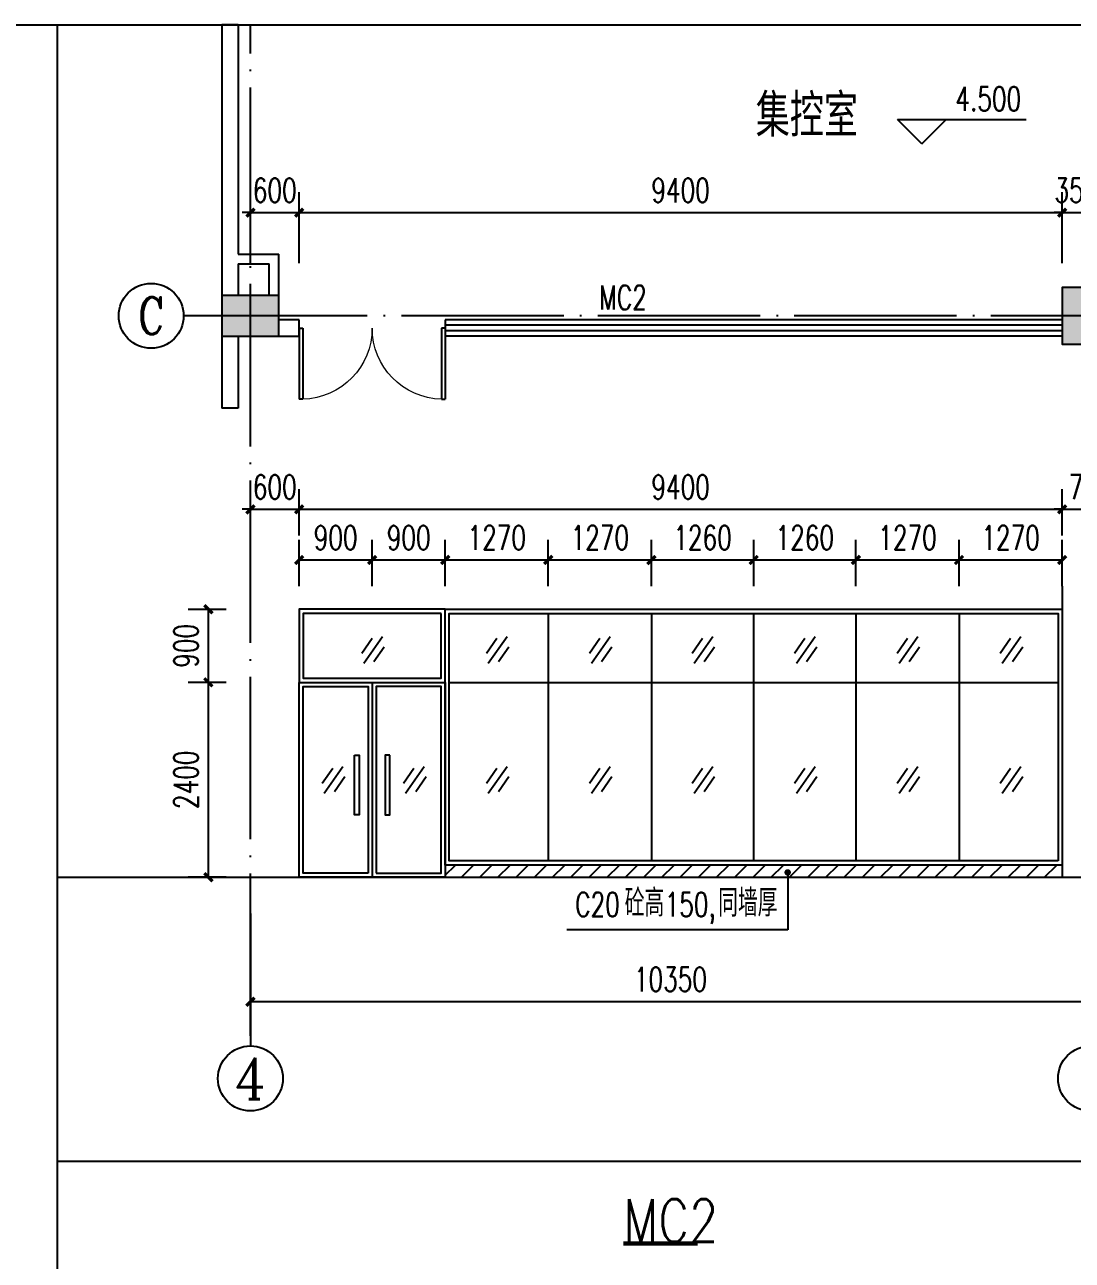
# Model space of a CAD drawing. Extents: x -93062 to 326984, y -142534 to 91021.
# Drawn here: x 78217 to 91123, y -40557 to -25339 of the extents above; entities that cross this region are included whole.
import ezdxf
from ezdxf.enums import TextEntityAlignment as Align

# ---------------------------------------------------------------- set-up
doc = ezdxf.new("R2010")
doc.units = 0
doc.header["$LTSCALE"] = 1000
doc.header["$MEASUREMENT"] = 0
doc.linetypes.add('DOTE', pattern=[2.42, 2, -0.2, 0.02, -0.2])
doc.layers.get('0').update_dxf_attribs({"color": 8})
doc.layers.get('Defpoints').update_dxf_attribs({"color": 8})
for name, color, linetype in [('AXIS', 8, 'Continuous'), ('AXIS_TEXT', 8, 'Continuous'), ('COLUMN', 8, 'Continuous'), ('CURTWALL', 8, 'Continuous'), ('DIM_ELEV', 8, 'Continuous'), ('DIM_LEAD', 8, 'Continuous'), ('DIM_SYMB', 8, 'Continuous'), ('DOTE', 8, 'DOTE'), ('PUB_DIM', 8, 'Continuous'), ('PUB_HATCH', 8, 'Continuous'), ('PUB_TEXT', 8, 'Continuous'), ('STAIR', 8, 'Continuous'), ('TEXT', 8, 'Continuous'), ('WALL', 8, 'Continuous'), ('WINDOW', 8, 'Continuous'), ('WINDOW_TEXT', 8, 'Continuous')]:
    doc.layers.add(name, color=color, linetype=linetype)
doc.styles.add('_TCH_AXIS', font='COMPLEX', dxfattribs={"bigfont": 'GBCBIG'})
doc.styles.add('_TCH_DIM', font='SIMPLEX', dxfattribs={"bigfont": 'GBCBIG'})
doc.styles.add('_TCH_DIM_T3', font='SIMPLEX', dxfattribs={"width": 0.705882, "bigfont": 'GBCBIG'})
doc.styles.add('_TCH_WINDOW', font='SIMPLEX', dxfattribs={"bigfont": 'GBCBIG'})
doc.styles.add('COMPLEX', font='COMPLEX')
doc.styles.add('HZTXT', font='geditxt.shx', dxfattribs={"width": 0.8, "bigfont": 'hztxt1.shx'})
doc.dimstyles.new('_TCH_ARCH&&100', dxfattribs={"dimtxt": 297.5, "dimasz": 100, "dimexe": 250, "dimexo": 300, "dimgap": 126.25, "dimtad": 1, "dimdec": 0, "dimzin": 0, "dimdsep": 46, "dimtxsty": '_TCH_DIM_T3', "dimblk": 'ARCHTICK', "dimcen": 0.09, "dimazin": 2, "dimtfac": 1, "dimtdec": 0, "dimtix": 1, "dimtmove": 2, "dimatfit": 3, "dimfxl": 1, "dimtolj": 1, "dimtzin": 0, "dimarcsym": 0})

# ---------------------------------------------------------------- blocks, each defined once
blk = doc.blocks.new('A$C1F600CE5')
at = {"layer": 'WINDOW', "color": 251}
for p, q in [((0, 83), (85, 205)), ((15, 0), (169, 219)), ((99, 14), (184, 136))]:
    blk.add_line(p, q, dxfattribs=at)
blk = doc.blocks.new('_ArchTick')
at = {"color": 0, "linetype": 'ByBlock', "const_width": 0.4}
blk.add_lwpolyline([(-0.5, -0.5), (0.5, 0.5)], dxfattribs=at)
blk = doc.blocks.new('*D212')
at = {"layer": 'Defpoints', "color": 0, "transparency": 16777216}
for p in [(90998, -31932), (89728, -32556), (90998, -32556)]:
    blk.add_point(p, dxfattribs=at)
at = {"layer": 'PUB_DIM', "color": 0, "lineweight": -2, "transparency": 16777216}
for p, q in [((89728, -32256), (89728, -31682)), ((90998, -32256), (90998, -31682)), ((89728, -31932), (90998, -31932))]:
    blk.add_line(p, q, dxfattribs=at)
at = {"layer": 'PUB_DIM', "color": 0, "lineweight": -2, "transparency": 16777216, "xscale": 100, "yscale": 100, "zscale": 100, "rotation": 180}
blk.add_blockref('_ArchTick', (89728, -31932), dxfattribs=at)
at = {"layer": 'PUB_DIM', "color": 0, "lineweight": -2, "transparency": 16777216, "xscale": 100, "yscale": 100, "zscale": 100}
blk.add_blockref('_ArchTick', (90998, -31932), dxfattribs=at)
at = {"layer": 'PUB_DIM', "color": 0, "transparency": 16777216, "insert": (90363, -31657), "char_height": 297.5, "attachment_point": 5, "style": '_TCH_DIM_T3'}
blk.add_mtext('\\A1;1270', dxfattribs=at)
blk = doc.blocks.new('*D213')
at = {"layer": 'Defpoints', "color": 0, "transparency": 16777216}
for p in [(89728, -31932), (88458, -32556), (89728, -32556)]:
    blk.add_point(p, dxfattribs=at)
at = {"layer": 'PUB_DIM', "color": 0, "lineweight": -2, "transparency": 16777216}
for p, q in [((88458, -32256), (88458, -31682)), ((89728, -32256), (89728, -31682)), ((88458, -31932), (89728, -31932))]:
    blk.add_line(p, q, dxfattribs=at)
at = {"layer": 'PUB_DIM', "color": 0, "lineweight": -2, "transparency": 16777216, "xscale": 100, "yscale": 100, "zscale": 100, "rotation": 180}
blk.add_blockref('_ArchTick', (88458, -31932), dxfattribs=at)
at = {"layer": 'PUB_DIM', "color": 0, "lineweight": -2, "transparency": 16777216, "xscale": 100, "yscale": 100, "zscale": 100}
blk.add_blockref('_ArchTick', (89728, -31932), dxfattribs=at)
at = {"layer": 'PUB_DIM', "color": 0, "transparency": 16777216, "insert": (89093, -31657), "char_height": 297.5, "attachment_point": 5, "style": '_TCH_DIM_T3'}
blk.add_mtext('\\A1;1270', dxfattribs=at)
blk = doc.blocks.new('*D214')
at = {"layer": 'Defpoints', "color": 0, "transparency": 16777216}
for p in [(88458, -31932), (87198, -32556), (88458, -32556)]:
    blk.add_point(p, dxfattribs=at)
at = {"layer": 'PUB_DIM', "color": 0, "lineweight": -2, "transparency": 16777216}
for p, q in [((87198, -32256), (87198, -31682)), ((88458, -32256), (88458, -31682)), ((87198, -31932), (88458, -31932))]:
    blk.add_line(p, q, dxfattribs=at)
at = {"layer": 'PUB_DIM', "color": 0, "lineweight": -2, "transparency": 16777216, "xscale": 100, "yscale": 100, "zscale": 100, "rotation": 180}
blk.add_blockref('_ArchTick', (87198, -31932), dxfattribs=at)
at = {"layer": 'PUB_DIM', "color": 0, "lineweight": -2, "transparency": 16777216, "xscale": 100, "yscale": 100, "zscale": 100}
blk.add_blockref('_ArchTick', (88458, -31932), dxfattribs=at)
at = {"layer": 'PUB_DIM', "color": 0, "transparency": 16777216, "insert": (87828, -31657), "char_height": 297.5, "attachment_point": 5, "style": '_TCH_DIM_T3'}
blk.add_mtext('\\A1;1260', dxfattribs=at)
blk = doc.blocks.new('*D215')
at = {"layer": 'Defpoints', "color": 0, "transparency": 16777216}
for p in [(87198, -31932), (85938, -32556), (87198, -32556)]:
    blk.add_point(p, dxfattribs=at)
at = {"layer": 'PUB_DIM', "color": 0, "lineweight": -2, "transparency": 16777216}
for p, q in [((85938, -32256), (85938, -31682)), ((87198, -32256), (87198, -31682)), ((85938, -31932), (87198, -31932))]:
    blk.add_line(p, q, dxfattribs=at)
at = {"layer": 'PUB_DIM', "color": 0, "lineweight": -2, "transparency": 16777216, "xscale": 100, "yscale": 100, "zscale": 100, "rotation": 180}
blk.add_blockref('_ArchTick', (85938, -31932), dxfattribs=at)
at = {"layer": 'PUB_DIM', "color": 0, "lineweight": -2, "transparency": 16777216, "xscale": 100, "yscale": 100, "zscale": 100}
blk.add_blockref('_ArchTick', (87198, -31932), dxfattribs=at)
at = {"layer": 'PUB_DIM', "color": 0, "transparency": 16777216, "insert": (86568, -31657), "char_height": 297.5, "attachment_point": 5, "style": '_TCH_DIM_T3'}
blk.add_mtext('\\A1;1260', dxfattribs=at)
blk = doc.blocks.new('*D216')
at = {"layer": 'Defpoints', "color": 0, "transparency": 16777216}
for p in [(85938, -31932), (84668, -32556), (85938, -32556)]:
    blk.add_point(p, dxfattribs=at)
at = {"layer": 'PUB_DIM', "color": 0, "lineweight": -2, "transparency": 16777216}
for p, q in [((84668, -32256), (84668, -31682)), ((85938, -32256), (85938, -31682)), ((84668, -31932), (85938, -31932))]:
    blk.add_line(p, q, dxfattribs=at)
at = {"layer": 'PUB_DIM', "color": 0, "lineweight": -2, "transparency": 16777216, "xscale": 100, "yscale": 100, "zscale": 100, "rotation": 180}
blk.add_blockref('_ArchTick', (84668, -31932), dxfattribs=at)
at = {"layer": 'PUB_DIM', "color": 0, "lineweight": -2, "transparency": 16777216, "xscale": 100, "yscale": 100, "zscale": 100}
blk.add_blockref('_ArchTick', (85938, -31932), dxfattribs=at)
at = {"layer": 'PUB_DIM', "color": 0, "transparency": 16777216, "insert": (85303, -31657), "char_height": 297.5, "attachment_point": 5, "style": '_TCH_DIM_T3'}
blk.add_mtext('\\A1;1270', dxfattribs=at)
blk = doc.blocks.new('*D217')
at = {"layer": 'Defpoints', "color": 0, "transparency": 16777216}
for p in [(84668, -31932), (83398, -32556), (84668, -32556)]:
    blk.add_point(p, dxfattribs=at)
at = {"layer": 'PUB_DIM', "color": 0, "lineweight": -2, "transparency": 16777216}
for p, q in [((83398, -32256), (83398, -31682)), ((84668, -32256), (84668, -31682)), ((83398, -31932), (84668, -31932))]:
    blk.add_line(p, q, dxfattribs=at)
at = {"layer": 'PUB_DIM', "color": 0, "lineweight": -2, "transparency": 16777216, "xscale": 100, "yscale": 100, "zscale": 100, "rotation": 180}
blk.add_blockref('_ArchTick', (83398, -31932), dxfattribs=at)
at = {"layer": 'PUB_DIM', "color": 0, "lineweight": -2, "transparency": 16777216, "xscale": 100, "yscale": 100, "zscale": 100}
blk.add_blockref('_ArchTick', (84668, -31932), dxfattribs=at)
at = {"layer": 'PUB_DIM', "color": 0, "transparency": 16777216, "insert": (84033, -31657), "char_height": 297.5, "attachment_point": 5, "style": '_TCH_DIM_T3'}
blk.add_mtext('\\A1;1270', dxfattribs=at)
blk = doc.blocks.new('*D218')
at = {"layer": 'Defpoints', "color": 0, "transparency": 16777216}
for p in [(83398, -31932), (82498, -32556), (83398, -32556)]:
    blk.add_point(p, dxfattribs=at)
at = {"layer": 'PUB_DIM', "color": 0, "lineweight": -2, "transparency": 16777216}
for p, q in [((82498, -32256), (82498, -31682)), ((83398, -32256), (83398, -31682)), ((82498, -31932), (83398, -31932))]:
    blk.add_line(p, q, dxfattribs=at)
at = {"layer": 'PUB_DIM', "color": 0, "lineweight": -2, "transparency": 16777216, "xscale": 100, "yscale": 100, "zscale": 100, "rotation": 180}
blk.add_blockref('_ArchTick', (82498, -31932), dxfattribs=at)
at = {"layer": 'PUB_DIM', "color": 0, "lineweight": -2, "transparency": 16777216, "xscale": 100, "yscale": 100, "zscale": 100}
blk.add_blockref('_ArchTick', (83398, -31932), dxfattribs=at)
at = {"layer": 'PUB_DIM', "color": 0, "transparency": 16777216, "insert": (82948, -31657), "char_height": 297.5, "attachment_point": 5, "style": '_TCH_DIM_T3'}
blk.add_mtext('\\A1;900', dxfattribs=at)
blk = doc.blocks.new('*D219')
at = {"layer": 'Defpoints', "color": 0, "transparency": 16777216}
for p in [(82498, -31932), (81598, -32556), (82498, -32556)]:
    blk.add_point(p, dxfattribs=at)
at = {"layer": 'PUB_DIM', "color": 0, "lineweight": -2, "transparency": 16777216}
for p, q in [((81598, -32256), (81598, -31682)), ((82498, -32256), (82498, -31682)), ((81598, -31932), (82498, -31932))]:
    blk.add_line(p, q, dxfattribs=at)
at = {"layer": 'PUB_DIM', "color": 0, "lineweight": -2, "transparency": 16777216, "xscale": 100, "yscale": 100, "zscale": 100, "rotation": 180}
blk.add_blockref('_ArchTick', (81598, -31932), dxfattribs=at)
at = {"layer": 'PUB_DIM', "color": 0, "lineweight": -2, "transparency": 16777216, "xscale": 100, "yscale": 100, "zscale": 100}
blk.add_blockref('_ArchTick', (82498, -31932), dxfattribs=at)
at = {"layer": 'PUB_DIM', "color": 0, "transparency": 16777216, "insert": (82048, -31657), "char_height": 297.5, "attachment_point": 5, "style": '_TCH_DIM_T3'}
blk.add_mtext('\\A1;900', dxfattribs=at)
blk = doc.blocks.new('*D223')
at = {"layer": 'Defpoints', "color": 0, "transparency": 16777216}
for p in [(80480, -32540), (80998, -32540), (80998, -33440)]:
    blk.add_point(p, dxfattribs=at)
at = {"layer": 'PUB_DIM', "color": 0, "lineweight": -2, "transparency": 16777216}
for p, q in [((80698, -32540), (80230, -32540)), ((80480, -33440), (80480, -32540)), ((80698, -33440), (80230, -33440))]:
    blk.add_line(p, q, dxfattribs=at)
at = {"layer": 'PUB_DIM', "color": 0, "lineweight": -2, "transparency": 16777216, "xscale": 100, "yscale": 100, "zscale": 100}
for p, rotation in [((80480, -32540), 90), ((80480, -33440), 270)]:
    blk.add_blockref('_ArchTick', p, dxfattribs=dict(at, rotation=rotation))
at = {"layer": 'PUB_DIM', "color": 0, "transparency": 16777216, "insert": (80205, -32990), "char_height": 297.5, "attachment_point": 5, "rotation": 90, "style": '_TCH_DIM_T3'}
blk.add_mtext('\\A1;900', dxfattribs=at)
blk = doc.blocks.new('*D224')
at = {"layer": 'Defpoints', "color": 0, "transparency": 16777216}
for p in [(80480, -33440), (80998, -33440), (80998, -35840)]:
    blk.add_point(p, dxfattribs=at)
at = {"layer": 'PUB_DIM', "color": 0, "lineweight": -2, "transparency": 16777216}
for p, q in [((80698, -33440), (80230, -33440)), ((80480, -35840), (80480, -33440)), ((80698, -35840), (80230, -35840))]:
    blk.add_line(p, q, dxfattribs=at)
at = {"layer": 'PUB_DIM', "color": 0, "lineweight": -2, "transparency": 16777216, "xscale": 100, "yscale": 100, "zscale": 100}
for p, rotation in [((80480, -33440), 90), ((80480, -35840), 270)]:
    blk.add_blockref('_ArchTick', p, dxfattribs=dict(at, rotation=rotation))
at = {"layer": 'PUB_DIM', "color": 0, "transparency": 16777216, "insert": (80205, -34640), "char_height": 297.5, "attachment_point": 5, "rotation": 90, "style": '_TCH_DIM_T3'}
blk.add_mtext('\\A1;2400', dxfattribs=at)
blk = doc.blocks.new('*D238')
at = {"layer": 'Defpoints', "color": 0, "transparency": 16777216}
for p in [(91698, -31308), (90998, -31932), (91698, -31932)]:
    blk.add_point(p, dxfattribs=at)
at = {"layer": 'PUB_DIM', "color": 0, "lineweight": -2, "transparency": 16777216}
for p, q in [((90998, -31632), (90998, -31058)), ((91698, -31632), (91698, -31058)), ((90998, -31308), (90898, -31308)), ((90998, -31308), (91698, -31308)), ((91698, -31308), (91798, -31308))]:
    blk.add_line(p, q, dxfattribs=at)
at = {"layer": 'PUB_DIM', "color": 0, "lineweight": -2, "transparency": 16777216, "xscale": 100, "yscale": 100, "zscale": 100}
blk.add_blockref('_ArchTick', (90998, -31308), dxfattribs=at)
at = {"layer": 'PUB_DIM', "color": 0, "lineweight": -2, "transparency": 16777216, "xscale": 100, "yscale": 100, "zscale": 100, "rotation": 180}
blk.add_blockref('_ArchTick', (91698, -31308), dxfattribs=at)
at = {"layer": 'PUB_DIM', "color": 0, "transparency": 16777216, "insert": (91348, -31033), "char_height": 297.5, "attachment_point": 5, "style": '_TCH_DIM_T3'}
blk.add_mtext('\\A1;700', dxfattribs=at)
blk = doc.blocks.new('*D239')
at = {"layer": 'Defpoints', "color": 0, "transparency": 16777216}
for p in [(90998, -31308), (81598, -31932), (90998, -31932)]:
    blk.add_point(p, dxfattribs=at)
at = {"layer": 'PUB_DIM', "color": 0, "lineweight": -2, "transparency": 16777216}
for p, q in [((81598, -31632), (81598, -31058)), ((90998, -31632), (90998, -31058)), ((81598, -31308), (90998, -31308))]:
    blk.add_line(p, q, dxfattribs=at)
at = {"layer": 'PUB_DIM', "color": 0, "lineweight": -2, "transparency": 16777216, "xscale": 100, "yscale": 100, "zscale": 100, "rotation": 180}
blk.add_blockref('_ArchTick', (81598, -31308), dxfattribs=at)
at = {"layer": 'PUB_DIM', "color": 0, "lineweight": -2, "transparency": 16777216, "xscale": 100, "yscale": 100, "zscale": 100}
blk.add_blockref('_ArchTick', (90998, -31308), dxfattribs=at)
at = {"layer": 'PUB_DIM', "color": 0, "transparency": 16777216, "insert": (86298, -31033), "char_height": 297.5, "attachment_point": 5, "style": '_TCH_DIM_T3'}
blk.add_mtext('\\A1;9400', dxfattribs=at)
blk = doc.blocks.new('*D240')
at = {"layer": 'Defpoints', "color": 0, "transparency": 16777216}
for p in [(81598, -31308), (80998, -31932), (81598, -31932)]:
    blk.add_point(p, dxfattribs=at)
at = {"layer": 'PUB_DIM', "color": 0, "lineweight": -2, "transparency": 16777216}
for p, q in [((80998, -31632), (80998, -31058)), ((81598, -31632), (81598, -31058)), ((80998, -31308), (80898, -31308)), ((80998, -31308), (81598, -31308)), ((81598, -31308), (81698, -31308))]:
    blk.add_line(p, q, dxfattribs=at)
at = {"layer": 'PUB_DIM', "color": 0, "lineweight": -2, "transparency": 16777216, "xscale": 100, "yscale": 100, "zscale": 100}
blk.add_blockref('_ArchTick', (80998, -31308), dxfattribs=at)
at = {"layer": 'PUB_DIM', "color": 0, "lineweight": -2, "transparency": 16777216, "xscale": 100, "yscale": 100, "zscale": 100, "rotation": 180}
blk.add_blockref('_ArchTick', (81598, -31308), dxfattribs=at)
at = {"layer": 'PUB_DIM', "color": 0, "transparency": 16777216, "insert": (81298, -31033), "char_height": 297.5, "attachment_point": 5, "style": '_TCH_DIM_T3'}
blk.add_mtext('\\A1;600', dxfattribs=at)
blk = doc.blocks.new('*D247')
at = {"layer": 'Defpoints', "color": 0, "transparency": 16777216}
for p in [(81598, -27654), (80998, -28575), (81598, -28575)]:
    blk.add_point(p, dxfattribs=at)
at = {"layer": 'PUB_DIM', "color": 0, "lineweight": -2, "transparency": 16777216}
for p, q in [((80998, -28275), (80998, -27404)), ((81598, -28275), (81598, -27404)), ((80998, -27654), (80898, -27654)), ((80998, -27654), (81598, -27654)), ((81598, -27654), (81698, -27654))]:
    blk.add_line(p, q, dxfattribs=at)
at = {"layer": 'PUB_DIM', "color": 0, "lineweight": -2, "transparency": 16777216, "xscale": 100, "yscale": 100, "zscale": 100}
blk.add_blockref('_ArchTick', (80998, -27654), dxfattribs=at)
at = {"layer": 'PUB_DIM', "color": 0, "lineweight": -2, "transparency": 16777216, "xscale": 100, "yscale": 100, "zscale": 100, "rotation": 180}
blk.add_blockref('_ArchTick', (81598, -27654), dxfattribs=at)
at = {"layer": 'PUB_DIM', "color": 0, "transparency": 16777216, "insert": (81298, -27379), "char_height": 297.5, "attachment_point": 5, "style": '_TCH_DIM_T3'}
blk.add_mtext('\\A1;600', dxfattribs=at)
blk = doc.blocks.new('*D248')
at = {"layer": 'Defpoints', "color": 0, "transparency": 16777216}
for p in [(90998, -27654), (81598, -28575), (90998, -28575)]:
    blk.add_point(p, dxfattribs=at)
at = {"layer": 'PUB_DIM', "color": 0, "lineweight": -2, "transparency": 16777216}
for p, q in [((81598, -28275), (81598, -27404)), ((90998, -28275), (90998, -27404)), ((81598, -27654), (90998, -27654))]:
    blk.add_line(p, q, dxfattribs=at)
at = {"layer": 'PUB_DIM', "color": 0, "lineweight": -2, "transparency": 16777216, "xscale": 100, "yscale": 100, "zscale": 100, "rotation": 180}
blk.add_blockref('_ArchTick', (81598, -27654), dxfattribs=at)
at = {"layer": 'PUB_DIM', "color": 0, "lineweight": -2, "transparency": 16777216, "xscale": 100, "yscale": 100, "zscale": 100}
blk.add_blockref('_ArchTick', (90998, -27654), dxfattribs=at)
at = {"layer": 'PUB_DIM', "color": 0, "transparency": 16777216, "insert": (86298, -27379), "char_height": 297.5, "attachment_point": 5, "style": '_TCH_DIM_T3'}
blk.add_mtext('\\A1;9400', dxfattribs=at)
blk = doc.blocks.new('*D249')
at = {"layer": 'Defpoints', "color": 0, "transparency": 16777216}
for p in [(91348, -27654), (90998, -28575), (91348, -28575)]:
    blk.add_point(p, dxfattribs=at)
at = {"layer": 'PUB_DIM', "color": 0, "lineweight": -2, "transparency": 16777216}
for p, q in [((90998, -28275), (90998, -27404)), ((91348, -28275), (91348, -27404)), ((90998, -27654), (90898, -27654)), ((90998, -27654), (91348, -27654)), ((91348, -27654), (91448, -27654))]:
    blk.add_line(p, q, dxfattribs=at)
at = {"layer": 'PUB_DIM', "color": 0, "lineweight": -2, "transparency": 16777216, "xscale": 100, "yscale": 100, "zscale": 100}
blk.add_blockref('_ArchTick', (90998, -27654), dxfattribs=at)
at = {"layer": 'PUB_DIM', "color": 0, "lineweight": -2, "transparency": 16777216, "xscale": 100, "yscale": 100, "zscale": 100, "rotation": 180}
blk.add_blockref('_ArchTick', (91348, -27654), dxfattribs=at)
at = {"layer": 'PUB_DIM', "color": 0, "transparency": 16777216, "insert": (91173, -27379), "char_height": 297.5, "attachment_point": 5, "style": '_TCH_DIM_T3'}
blk.add_mtext('\\A1;350', dxfattribs=at)
blk = doc.blocks.new('*D257')
at = {"layer": 'Defpoints', "color": 0, "transparency": 16777216}
for p in [(80998, -36287), (91348, -36287), (91348, -37372)]:
    blk.add_point(p, dxfattribs=at)
at = {"layer": 'PUB_DIM', "color": 0, "lineweight": -2, "transparency": 16777216}
for p, q in [((80998, -36587), (80998, -37622)), ((91348, -36587), (91348, -37622)), ((80998, -37372), (91348, -37372))]:
    blk.add_line(p, q, dxfattribs=at)
at = {"layer": 'PUB_DIM', "color": 0, "lineweight": -2, "transparency": 16777216, "xscale": 100, "yscale": 100, "zscale": 100, "rotation": 180}
blk.add_blockref('_ArchTick', (80998, -37372), dxfattribs=at)
at = {"layer": 'PUB_DIM', "color": 0, "lineweight": -2, "transparency": 16777216, "xscale": 100, "yscale": 100, "zscale": 100}
blk.add_blockref('_ArchTick', (91348, -37372), dxfattribs=at)
at = {"layer": 'PUB_DIM', "color": 0, "transparency": 16777216, "insert": (86173, -37097), "char_height": 297.5, "attachment_point": 5, "style": '_TCH_DIM_T3'}
blk.add_mtext('\\A1;10350', dxfattribs=at)
blk = doc.blocks.new('$DorLib2D$00000002')
for p, q in [((-0.5, 0), (-0.5, 0.4875)), ((-0.475, 0.4875), (-0.5, 0.4875)), ((-0.475, 0), (-0.475, 0.4875)), ((0.475, 0), (0.475, 0.4875)), ((0.475, 0.4875), (0.5, 0.4875)), ((0.5, 0), (0.5, 0.4875)), ((-0.5, 0), (-0.475, 0)), ((0.5, 0), (0.475, 0))]:
    blk.add_line(p, q)
at = {"lineweight": 13}
for centre, start, end in [((-0.4875, 0), 0, 88.53072), ((0.4875, 0), 91.46928, 180)]:
    blk.add_arc(centre, 0.4875, start, end, dxfattribs=at)
blk = doc.blocks.new('_AXISO')
blk.add_circle((0, 0), 0.5)
at = {"layer": 'AXIS_TEXT', "style": 'COMPLEX', "width": 1.041667}
blk.add_attdef('A', text='', height=0.56, dxfattribs=at).set_placement((-0.25, -0.28), (0.25, -0.28), align=Align.FIT)
blk = doc.blocks.new('_FZH')
blk.add_lwpolyline([(-0.5, -0.5), (0.5, -0.5), (0.5, 0.5), (-0.5, 0.5)], close=True)
at = {"layer": 'PUB_HATCH'}
blk.add_solid([(-0.5, -0.5), (0.5, -0.5), (-0.5, 0.5), (0.5, 0.5)], dxfattribs=at)

msp = doc.modelspace()

# ---------------------------------------------------------------- hatches: boundary and pattern name
h = msp.add_hatch()
h.set_pattern_fill('ANSI31', color=256, scale=100)
h.set_pattern_definition([(45, (0, 0), (-112.2532, 112.2532), [])])
h.paths.add_polyline_path([(90997.6, -35689.5), (83397.6, -35689.5), (83397.6, -35839.5), (90997.6, -35839.5)])
h.paths.add_polyline_path([(95497.6, -35689.5), (91697.6, -35689.5), (91697.6, -35839.5), (95497.6, -35839.5)])

# ---------------------------------------------------------------- linework, layer by layer
at = {"layer": 'AXIS'}
for p, q in [((80558.9, -28925), (80175.1, -28925)), ((80997.6, -36287.5), (80997.6, -37918.1))]:
    msp.add_line(p, q, dxfattribs=at)
for centre in [(80997.6, -38318.1), (91347.6, -38318.1)]:
    msp.add_circle(centre, 400, dxfattribs=at)
at = {"layer": 'CURTWALL'}
for p, q in [((90997.6, -28975), (83397.6, -28975)), ((90997.6, -29041.7), (83397.6, -29041.7)), ((90997.6, -29108.4), (83397.6, -29108.4)), ((90997.6, -29175), (83397.6, -29175))]:
    msp.add_line(p, q, dxfattribs=at)
at = {"layer": 'DIM_ELEV'}
for p, q in [((89271.4, -26806.1), (88971.4, -26506.1)), ((88971.4, -26506.1), (90553.6, -26506.1)), ((89271.4, -26806.1), (89571.4, -26506.1))]:
    msp.add_line(p, q, dxfattribs=at)
at = {"layer": 'DIM_LEAD'}
for p, q in [((87616.7, -35780.4), (87616.7, -36486.4)), ((87616.7, -36486.4), (84894.6, -36486.4))]:
    msp.add_line(p, q, dxfattribs=at)
at = {"layer": 'DIM_LEAD', "const_width": 40}
msp.add_lwpolyline([(87616.7, -35760.4, 1), (87616.7, -35800.4, 1)], format="xyb", close=True, dxfattribs=at)
at = {"layer": 'DIM_SYMB', "const_width": 52.5}
msp.add_lwpolyline([(85591.6, -40349.2), (86508.6, -40349.2)], dxfattribs=at)
at = {"layer": 'DOTE'}
msp.add_line((101797.6, -28925), (80175.1, -28925), dxfattribs=at)
msp.add_lwpolyline([(80997.6, -37792.4), (80997.6, -25339.5)], dxfattribs=at)
at = {"layer": 'STAIR'}
msp.add_line((90997.6, -32256.2), (90997.6, -35839.5), dxfattribs=at)
at = {"layer": 'WALL'}
for p, q in [((67317.5, -25339.5), (105549, -25339.5)), ((78621, -53839.5), (78621, -25339.5)), ((80647.6, -25339.5), (80647.6, -28225)), ((80847.6, -25339.5), (80647.6, -25339.5)), ((80847.6, -25339.5), (80847.6, -28165)), ((80647.6, -28225), (80647.6, -28675)), ((80847.6, -28165), (81347.6, -28165)), ((80847.6, -28285), (80847.6, -28675)), ((80847.6, -28285), (81227.6, -28285)), ((81227.6, -28675), (81227.6, -28285)), ((81347.6, -28675), (81347.6, -28165)), ((81597.6, -28975), (81347.6, -28975)), ((81597.6, -29175), (81597.6, -28975)), ((83397.6, -28975), (83397.6, -29175)), ((80647.6, -29175), (80647.6, -30060.6)), ((80747.6, -29175), (80747.6, -29175)), ((80847.6, -29175), (80847.6, -30060.6)), ((81017.6, -29175), (81017.6, -29175)), ((81227.6, -29175), (81347.6, -29175)), ((81287.6, -29175), (81287.6, -29175)), ((81347.6, -29175), (81597.6, -29175)), ((80847.6, -30060.6), (80647.6, -30060.6)), ((78621, -35839.5), (105549, -35839.5)), ((105549, -39339.5), (78621, -39339.5))]:
    msp.add_line(p, q, dxfattribs=at)
at = {"layer": 'WINDOW'}
for p, q in [((84667.6, -32589.5), (84667.6, -35639.5)), ((85937.6, -32589.5), (85937.6, -35639.5)), ((87197.6, -32589.5), (87197.6, -35639.5)), ((88457.6, -32589.5), (88457.6, -35639.5)), ((89727.6, -32589.5), (89727.6, -35639.5)), ((82497.6, -33439.5), (82497.6, -35839.5)), ((83447.6, -33439.5), (90947.6, -33439.5))]:
    msp.add_line(p, q, dxfattribs=at)
for points in [[(83397.6, -32539.5), (81597.6, -32539.5), (81597.6, -33439.5), (83397.6, -33439.5)], [(90997.6, -35689.5), (83397.6, -35689.5), (83397.6, -32539.5), (90997.6, -32539.5)], [(83347.6, -32589.5), (81647.6, -32589.5), (81647.6, -33389.5), (83347.6, -33389.5)], [(90947.6, -35639.5), (83447.6, -35639.5), (83447.6, -32589.5), (90947.6, -32589.5)], [(83397.6, -35839.5), (81597.6, -35839.5), (81597.6, -33439.5), (83397.6, -33439.5)], [(82447.6, -35789.5), (81647.6, -35789.5), (81647.6, -33489.5), (82447.6, -33489.5)], [(82547.6, -35789.5), (83347.6, -35789.5), (83347.6, -33489.5), (82547.6, -33489.5)], [(82279.4, -34336.4), (82338.1, -34336.4), (82338.1, -35069.4), (82279.4, -35069.4)], [(82715.8, -34336.4), (82657.1, -34336.4), (82657.1, -35069.4), (82715.8, -35069.4)]]:
    msp.add_lwpolyline(points, close=True, dxfattribs=at)

# ---------------------------------------------------------------- block references
at = {"layer": 'AXIS'}
ref = msp.add_blockref('_AXISO', (79775.1, -28925), dxfattribs=dict(at, xscale=800, yscale=800, zscale=800))
ref.add_attrib('A', 'C', dxfattribs={"layer": 'AXIS_TEXT', "height": 455.7, "style": '_TCH_AXIS'}).set_placement((79612.3, -29152.9), (79937.8, -29152.9), align=Align.FIT)
at = {"layer": 'COLUMN'}
for p, xscale, yscale, zscale, rotation in [((91347.6, -28925), 699.9999999996362, 699.9999999996362, 699.9999999996362, 180.0000000000215), ((80997.6, -28925), 699.9999999997672, 499.9999999998399, 499.9999999998399, 180.0000000000381)]:
    msp.add_blockref('_FZH', p, dxfattribs=dict(at, xscale=xscale, yscale=yscale, zscale=zscale, rotation=rotation))
at = {"layer": 'WINDOW'}
ref = msp.add_blockref('$DorLib2D$00000002', (82497.6, -29075), dxfattribs=dict(at, xscale=-1800, yscale=1800, zscale=-1800, rotation=180))
ref.add_attrib('A', 'MC2', (85296.6, -28848.8), dxfattribs={"layer": 'WINDOW_TEXT', "height": 297.5, "style": '_TCH_WINDOW', "width": 0.705882})
at = {"layer": 'WINDOW', "xscale": 1.5, "yscale": 1.5, "zscale": 1.5}
for p in [(82371.1, -33203.9), (83906.1, -33203.9), (85176.1, -33203.9), (86441.1, -33203.9), (87701.1, -33203.9), (88966.1, -33203.9), (90236.1, -33203.9), (81883.8, -34803.7), (82885.6, -34803.7), (83906.1, -34803.7), (85176.1, -34803.7), (86441.1, -34803.7), (87701.1, -34803.7), (88966.1, -34803.7), (90236.1, -34803.7)]:
    msp.add_blockref('A$C1F600CE5', p, dxfattribs=at)

# ---------------------------------------------------------------- texts
at = {"layer": 'AXIS_TEXT', "style": '_TCH_AXIS'}
msp.add_text('4', height=509.1, dxfattribs=at).set_placement((80803.7, -38572.7), (81191.5, -38572.7), align=Align.FIT)
at = {"layer": 'PUB_TEXT'}
for s, height, style, width, p in [('4.500', 297.5, '_TCH_DIM', 0.705882, (89683.6, -26401.1)), ('C20', 297.5, '_TCH_DIM', 0.705882, (84999.6, -36324.7)), ('150,', 297.5, '_TCH_DIM', 0.705882, (86101, -36324.7)), ('MC2', 525, 'HZTXT', 0.8, (85591.6, -40331.7))]:
    msp.add_text(s, height=height, dxfattribs=dict(at, style=style, width=width)).set_placement(p)
at = {"layer": 'PUB_TEXT', "style": '_TCH_DIM'}
for s, p in [('砼高', (85609.6, -36324.7)), ('同墙厚', (86761, -36324.7))]:
    msp.add_text(s, height=337.59, dxfattribs=at).set_placement(p)
at = {"layer": 'TEXT', "style": 'HZTXT', "width": 0.8}
msp.add_text('集控室', height=525, dxfattribs=at).set_placement((87223.5, -26720.5))

# ---------------------------------------------------------------- dimensions: what is measured, and where the dimension line sits
at = {"layer": 'PUB_DIM'}
for p1, p2, distance, picture, middle in [((80997.6, -28575), (81597.6, -28575), 921.3, '*D247', (81297.6, -27378.7)), ((81597.6, -28575), (90997.6, -28575), 921.3, '*D248', (86297.6, -27378.7)), ((90997.6, -28575), (91347.6, -28575), 921.3, '*D249', (91172.6, -27378.7)), ((80997.6, -31932.3), (81597.6, -31932.3), 623.9, '*D240', (81297.6, -31033.3)), ((81597.6, -31932.3), (90997.6, -31932.3), 623.9, '*D239', (86297.6, -31033.3)), ((90997.6, -31932.3), (91697.6, -31932.3), 623.9, '*D238', (91347.6, -31033.3)), ((81597.6, -32556.2), (82497.6, -32556.2), 623.9, '*D219', (82047.6, -31657.3)), ((82497.6, -32556.2), (83397.6, -32556.2), 623.9, '*D218', (82947.6, -31657.3)), ((83397.6, -32556.2), (84667.6, -32556.2), 623.9, '*D217', (84032.6, -31657.3)), ((84667.6, -32556.2), (85937.6, -32556.2), 623.9, '*D216', (85302.6, -31657.3)), ((85937.6, -32556.2), (87197.6, -32556.2), 623.9, '*D215', (86567.6, -31657.3)), ((87197.6, -32556.2), (88457.6, -32556.2), 623.9, '*D214', (87827.6, -31657.3)), ((88457.6, -32556.2), (89727.6, -32556.2), 623.9, '*D213', (89092.6, -31657.3)), ((89727.6, -32556.2), (90997.6, -32556.2), 623.9, '*D212', (90362.6, -31657.3)), ((80997.6, -33439.5), (80997.6, -32539.5), 517.3, '*D223', (80205.3, -32989.5)), ((80997.6, -35839.5), (80997.6, -33439.5), 517.3, '*D224', (80205.3, -34639.5)), ((80997.6, -36287.5), (91347.6, -36287.5), -1085, '*D257', (86172.6, -37097.5))]:
    dim = msp.add_aligned_dim(p1=p1, p2=p2, distance=distance, dimstyle='_TCH_ARCH&&100', dxfattribs=at)
    dim.commit()
    dim.dimension.update_dxf_attribs({"geometry": picture, "text_midpoint": middle})

doc.saveas('drawing.dxf')
